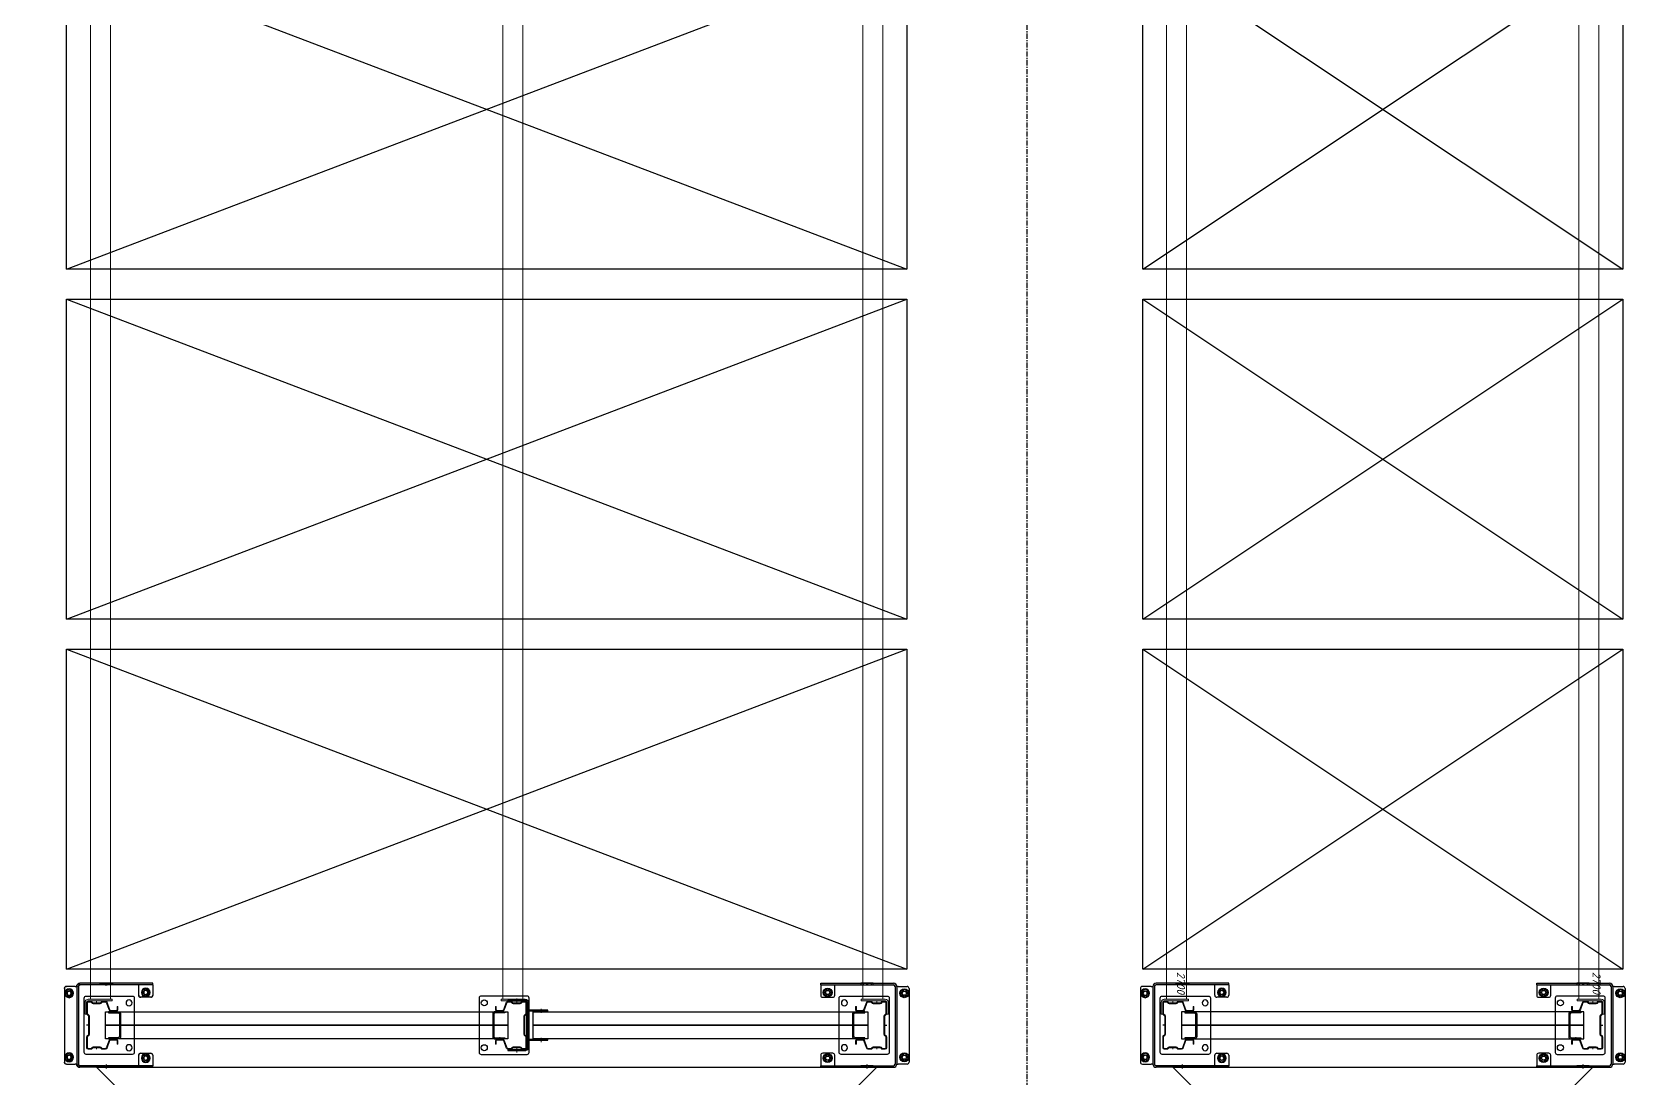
# Model space of a CAD drawing. Header units: millimetres. Extents: x 2140 to 223837, y 2113 to 170313.
# Drawn here: x 61675 to 65658, y 55506 to 58121 of the extents above; entities that cross this region are included whole.
import ezdxf

# ---------------------------------------------------------------- set-up
doc = ezdxf.new("R2010")
doc.units = ezdxf.units.MM
for name, pattern in [('CENTERX2', [20.32, 12.7, -2.54, 2.54, -2.54]), ('HIDDEN', [1.905, 1.27, -0.635]), ('PHANTOM', [12.7, 6.35, -1.27, 1.27, -1.27, 1.27, -1.27]), ('Линия сетки', [22.225, 12.7, -3.175, 3.175, -3.175])]:
    doc.linetypes.add(name, pattern=pattern)
for name, color, linetype in [('0_ANNOT_Dimensions', 7, 'Continuous'), ('12.Секция', 7, 'Continuous'), ('2.Стойка', 7, 'Continuous'), ('отбойники', 1, 'Continuous'), ('Размеры', 7, 'Continuous'), ('Стены', 7, 'Continuous')]:
    doc.layers.add(name, color=color, linetype=linetype)
doc.layers.add('1.Балка', color=5, linetype='Continuous', lineweight=0)
doc.layers.add('3.Опора', color=7, linetype='Continuous', lineweight=0)
doc.styles.get("Standard").update_dxf_attribs({"font": 'isocpeur.ttf'})
doc.styles.add('Курсив', font='isocpeui.ttf')
doc.dimstyles.new('350', dxfattribs={"dimtxt": 350, "dimasz": 350, "dimexe": 1, "dimexo": 10, "dimgap": 70, "dimtad": 1, "dimdec": 0, "dimzin": 0, "dimdsep": 46, "dimtxsty": 'Standard', "dimcen": 0.09, "dimadec": 0, "dimazin": 0, "dimtfac": 1, "dimtdec": 0, "dimtofl": 0, "dimtmove": 0, "dimatfit": 3, "dimfxl": 1, "dimtolj": 1, "dimtzin": 0, "dimarcsym": 0})
doc.dimstyles.new('Рзм блок', dxfattribs={"dimtxt": 40, "dimasz": 80, "dimexe": 0.18, "dimexo": 0, "dimgap": 5, "dimtad": 1, "dimtoh": 1, "dimdec": 0, "dimzin": 0, "dimdsep": 46, "dimtxsty": 'Курсив', "dimblk": 'NONE', "dimcen": 0.09, "dimse1": 1, "dimse2": 1, "dimsd1": 1, "dimsd2": 1, "dimadec": 0, "dimazin": 0, "dimtfac": 1, "dimtdec": 0, "dimtofl": 0, "dimtmove": 0, "dimatfit": 2, "dimldrblk": 'NONE', "dimfxl": 0.18, "dimtolj": 1, "dimtzin": 0, "dimarcsym": 0})

# ---------------------------------------------------------------- blocks, each defined once
blk = doc.blocks.new('Помещение')
at = {"color": 9, "linetype": 'Линия сетки', "true_color": 0xc7c8ca}
blk.add_line((62021.9036, 162172.4828), (62021.9036, 22887.2413), dxfattribs=at)
blk = doc.blocks.new('Опора FSус 120')
at = {"layer": '3.Опора', "color": 0, "linetype": 'Continuous', "lineweight": 25}
for p, q in [((-73, 120), (-73, 5)), ((68, 125), (-68, 125)), ((73, 5), (73, 120)), ((-34, 85), (-34, 71)), ((-31, 85), (-31, 71)), ((28, 91), (-28, 91)), ((28, 88), (-28, 88)), ((31, 71), (31, 85)), ((34, 71), (34, 85)), ((-34, 61), (-34, 71)), ((-31, 61), (-34, 61)), ((-31, 71), (-31, 61)), ((31, 61), (31, 71)), ((34, 61), (31, 61)), ((34, 71), (34, 61)), ((-68, 0), (68, 0))]:
    blk.add_line(p, q, dxfattribs=at)
at = {"layer": '3.Опора', "color": 0}
for p, q in [((-30, 73), (-35, 73)), ((30, 73), (35, 73))]:
    blk.add_line(p, q, dxfattribs=at)
for points in [[(-31, 77.5), (-34, 77.5), (-34, 68.5), (-31, 68.5)], [(31, 77.5), (34, 77.5), (34, 68.5), (31, 68.5)]]:
    blk.add_lwpolyline(points, close=True, dxfattribs=at)
at = {"layer": '3.Опора', "color": 0, "linetype": 'Continuous', "lineweight": 25}
for centre in [(-56, 112), (56, 112)]:
    blk.add_circle(centre, 7.5, dxfattribs=at)
for centre, radius, start, end in [((-68, 120), 5, 90, 180), ((68, 120), 5, 0, 90), ((-28, 85), 6, 90, 180), ((-28, 85), 3, 90, 180), ((28, 85), 6, 0, 90), ((28, 85), 3, 0, 90), ((-68, 5), 5, 180, 270), ((68, 5), 5, 270, 0)]:
    blk.add_arc(centre, radius, start, end, dxfattribs=at)
blk = doc.blocks.new('Стойка FSус 120')
at = {"color": 0, "linetype": 'ByBlock', "lineweight": 0}
for p, q in [((-60, 42.2), (-60, 34.6)), ((-58, 42.2), (-58, 34.6)), ((-38.3, 52.9), (-57.4, 46)), ((-37.6, 51), (-56.7, 44.1)), ((-47, 73), (-39, 73)), ((-47, 73), (-47, 71)), ((-47, 71), (-39, 71)), ((-38, 62), (-34, 62)), ((-37, 69), (-37, 54.8)), ((-35, 66.2), (-37, 66.2)), ((-37, 57.8), (-35, 57.8)), ((-35, 69), (-35, 54.8)), ((38, 62), (34, 62)), ((35, 54.8), (35, 69)), ((37, 66.2), (35, 66.2)), ((35, 57.8), (37, 57.8)), ((37, 54.8), (37, 69)), ((56.7, 44.1), (37.6, 51)), ((57.4, 46), (38.3, 52.9)), ((39, 73), (47, 73)), ((39, 71), (47, 71)), ((47, 73), (47, 71)), ((58, 34.6), (58, 42.2)), ((60, 34.6), (60, 42.2)), ((-60, 20), (-53, 20)), ((-60, 5.4), (-60, -1)), ((-58, 31.2), (-57, 30.6)), ((-57, 9.4), (-58, 8.8)), ((-58, 5.4), (-58, -1)), ((-57, 32.9), (-56, 32.3)), ((-56, 7.7), (-57, 7.1)), ((-56, 28.8), (-56, 11.2)), ((-56, 25.5), (-54, 25.5)), ((-54, 14.5), (-56, 14.5)), ((-54, 28.8), (-54, 11.2)), ((-27.6, -2), (-26.4, 0)), ((-23, 2), (23, 2)), ((-23, 0), (23, 0)), ((26.4, 0), (27.6, -2)), ((60, 20), (53, 20)), ((54, 11.2), (54, 28.8)), ((56, 25.5), (54, 25.5)), ((54, 14.5), (56, 14.5)), ((56, 32.3), (57, 32.9)), ((56, 11.2), (56, 28.8)), ((57, 7.1), (56, 7.7)), ((57, 30.6), (58, 31.2)), ((58, 8.8), (57, 9.4)), ((58, -1), (58, 5.4)), ((60, -1), (60, 5.4)), ((-56, -3), (-48, -3)), ((-56, -5), (-48, -5)), ((-48, -3), (-46.1, -3)), ((-48, -3), (-48, -5)), ((-46.1, -5), (-48, -5)), ((-46.1, -3), (-45.6, -3)), ((-45.6, -5), (-46.1, -5)), ((-45.6, -3), (-36.5, -3)), ((-36.5, -5), (-45.6, -5)), ((-36.5, -3), (-36, -3)), ((-36, -5), (-36.5, -5)), ((-36, -3), (-29.3, -3)), ((-36, -3), (-36, -5)), ((-36, -5), (-29.3, -5)), ((-25.8, -3), (-24.7, -1)), ((24.7, -1), (25.8, -3)), ((29.3, -3), (36, -3)), ((29.3, -5), (36, -5)), ((36.5, -3), (36, -3)), ((36, -3), (36, -5)), ((36, -5), (36.5, -5)), ((45.6, -3), (36.5, -3)), ((36.5, -5), (45.6, -5)), ((46.1, -3), (45.6, -3)), ((45.6, -5), (46.1, -5)), ((48, -3), (46.1, -3)), ((46.1, -5), (48, -5)), ((48, -3), (56, -3)), ((48, -3), (48, -5)), ((48, -5), (56, -5))]:
    blk.add_line(p, q, dxfattribs=at)
for centre, radius, start, end in [((-56, 42.2), 4, 110, 180), ((-56, 42.2), 2, 110, 180), ((-39, 69), 4, 0, 90), ((-39, 69), 2, 0, 90), ((-39, 54.8), 2, 290, 0), ((-39, 54.8), 4, 290, 0), ((39, 69), 4, 90, 180), ((39, 54.8), 4, 180, 250), ((39, 69), 2, 90, 180), ((39, 54.8), 2, 180, 250), ((56, 42.2), 2, 0, 70), ((56, 42.2), 4, 0, 70), ((-56, 34.6), 4, 180, 240), ((-56, 5.4), 4, 120, 180), ((-56, 34.6), 2, 180, 240), ((-56, 5.4), 2, 120, 180), ((-58, 28.8), 2, 0, 60), ((-58, 11.2), 2, 300, 0), ((-58, 28.8), 4, 0, 60), ((-58, 11.2), 4, 300, 0), ((-23, -2), 4, 90, 150), ((-23, -2), 2, 90, 150), ((23, -2), 4, 30, 90), ((23, -2), 2, 30, 90), ((58, 28.8), 4, 120, 180), ((58, 11.2), 4, 180, 240), ((58, 28.8), 2, 120, 180), ((58, 11.2), 2, 180, 240), ((56, 34.6), 2, 300, 0), ((56, 5.4), 2, 0, 60), ((56, 34.6), 4, 300, 0), ((56, 5.4), 4, 0, 60), ((-56, -1), 4, 180, 270), ((-56, -1), 2, 180, 270), ((-29.3, -1), 2, 270, 330), ((-29.3, -1), 4, 270, 330), ((29.3, -1), 4, 210, 270), ((29.3, -1), 2, 210, 270), ((56, -1), 2, 270, 0), ((56, -1), 4, 270, 0)]:
    blk.add_arc(centre, radius, start, end, dxfattribs=at)
blk = doc.blocks.new('*D332')
at = {"layer": 'Defpoints', "color": 0, "linetype": 'ByBlock', "transparency": 16777216}
for p in [(65, 54.5), (2765, 54.5), (65, 25.6)]:
    blk.add_point(p, dxfattribs=at)
at = {"layer": 'Defpoints', "color": 0, "linetype": 'ByBlock', "transparency": 16777216, "insert": (2724.3, 40.7), "char_height": 20, "attachment_point": 5, "style": 'Курсив'}
blk.add_mtext('\\A1;2700', dxfattribs=at)
blk = doc.blocks.new('_None')
blk = doc.blocks.new('*D333')
at = {"layer": 'Defpoints', "color": 0, "linetype": 'ByBlock', "transparency": 16777216}
for p in [(65, 1064.4), (65, 1035.5), (2765, 1035.5)]:
    blk.add_point(p, dxfattribs=at)
at = {"layer": 'Defpoints', "color": 0, "linetype": 'ByBlock', "transparency": 16777216, "insert": (2724.3, 1079.5), "char_height": 20, "attachment_point": 5, "style": 'Курсив'}
blk.add_mtext('\\A1;2700', dxfattribs=at)
blk = doc.blocks.new('*U1979')
at = {"layer": 'Размеры', "color": 251, "true_color": 0x636466}
for p, q in [((-10, 0), (-5, 8.7)), ((-5, -8.7), (-10, 0)), ((-5, 8.7), (5, 8.7)), ((5, 8.7), (10, 0)), ((10, 0), (5, -8.7)), ((5, -8.7), (-5, -8.7))]:
    blk.add_line(p, q, dxfattribs=at)
for radius in [11, 5]:
    blk.add_circle((0, 0), radius, dxfattribs=at)
blk = doc.blocks.new('*U1980')
at = {"layer": 'Размеры', "color": 251, "true_color": 0x636466}
for p, q in [((-10, 0), (-5, 8.7)), ((-5, -8.7), (-10, 0)), ((-5, 8.7), (5, 8.7)), ((5, 8.7), (10, 0)), ((10, 0), (5, -8.7)), ((5, -8.7), (-5, -8.7))]:
    blk.add_line(p, q, dxfattribs=at)
for radius in [11, 5]:
    blk.add_circle((0, 0), radius, dxfattribs=at)
blk = doc.blocks.new('*U1981')
at = {"layer": 'Размеры', "color": 251, "true_color": 0x636466}
for p, q in [((-10, 0), (-5, 8.7)), ((-5, -8.7), (-10, 0)), ((-5, 8.7), (5, 8.7)), ((5, 8.7), (10, 0)), ((10, 0), (5, -8.7)), ((5, -8.7), (-5, -8.7))]:
    blk.add_line(p, q, dxfattribs=at)
for radius in [11, 5]:
    blk.add_circle((0, 0), radius, dxfattribs=at)
blk = doc.blocks.new('*U1975')
at = {"layer": 'Размеры', "color": 251, "true_color": 0x636466}
for p, q in [((-10, 0), (-5, 8.7)), ((-5, -8.7), (-10, 0)), ((-5, 8.7), (5, 8.7)), ((5, 8.7), (10, 0)), ((10, 0), (5, -8.7)), ((5, -8.7), (-5, -8.7))]:
    blk.add_line(p, q, dxfattribs=at)
for radius in [11, 5]:
    blk.add_circle((0, 0), radius, dxfattribs=at)
blk = doc.blocks.new('*U1875')
h = blk.add_hatch(color=0)
h.dxf.hatch_style = 1
h.paths.add_polyline_path([(105, 160.2), (101, 160.2), (101, 159.9), (101, 59.9), (105, 59.9)])
h.paths.add_polyline_path([(-101, 160.2), (-105, 160.2), (-105, 59.7), (-101, 59.7)])
h.paths.add_polyline_path([(105, -21.8), (105, 28.9), (101, 28.9), (101, -21.6), (101, -21.8, -0.414214), (97, -25.8), (-97, -25.8, -0.414214), (-101, -21.8), (-101, 28.7), (-105, 28.7), (-105, -21.8, 0.414214), (-97, -29.8), (97, -29.8, 0.414214)])
at = {"color": 0, "linetype": 'Continuous', "lineweight": 25}
for p, q in [((-105, 160.2), (-101, 160.2)), ((-105, 160.2), (-105, 46.3)), ((-101, 160.2), (-101, 159.9)), ((-97, 160.2), (-101, 160.2)), ((-101, 159.9), (-101, 46.3)), ((-75, 160.2), (-97, 160.2)), ((97, 160.2), (75, 160.2)), ((101, 160.2), (97, 160.2)), ((101, 160.2), (105, 160.2)), ((101, 159.9), (101, 160.2)), ((101, 159.9), (101, 46.3)), ((105, 160.2), (105, 159.9)), ((105, 159.9), (105, 46.3)), ((-101, 125.2), (-97, 125.2)), ((-97, 125.2), (-75, 125.2)), ((-70, 130.2), (-70, 155.2)), ((70, 155.2), (70, 130.2)), ((75, 125.2), (97, 125.2)), ((97, 125.2), (101, 125.2)), ((-105, 46.3), (-105, 41.6)), ((-105, 46.3), (-105, 41.6)), ((-105, 46.3), (-105, 41.6)), ((-105, 41.6), (-105, -21.8)), ((-105, 41.6), (-105, -21.8)), ((-101, 41.6), (-101, 46.3)), ((-101, 41.6), (-101, 46.3)), ((-101, 41.6), (-101, 46.3)), ((-101, 41.6), (-101, -21.8)), ((-101, 41.6), (-101, -21.8)), ((101, 46.6), (101, 41.8)), ((101, 46.6), (101, 41.8)), ((101, 41.6), (101, 46.3)), ((101, 41.8), (101, -21.6)), ((101, 41.6), (101, -21.8)), ((105, 41.8), (105, 46.6)), ((105, 41.8), (105, 46.6)), ((105, 46.3), (105, 41.6)), ((105, 41.8), (105, -21.6)), ((105, 41.6), (105, -21.8)), ((97, -25.8), (-97, -25.8)), ((97, -29.8), (-97, -29.8)), ((-97, -29.8), (-97, -33.8)), ((-97, -55.8), (-97, -33.8)), ((97, -33.8), (97, -29.8)), ((97, -33.8), (97, -55.8)), ((92, -60.8), (-92, -60.8))]:
    blk.add_line(p, q, dxfattribs=at)
at = {"color": 0}
for p, q in [((-100, 54.2), (-106, 54.2)), ((106, 54.4), (100, 54.4)), ((-100, 34.2), (-106, 34.2)), ((106, 34.4), (100, 34.4))]:
    blk.add_line(p, q, dxfattribs=at)
at = {"color": 61, "true_color": 0xedee99}
blk.add_line((0, 0), (0, -5), dxfattribs=at)
at = {"color": 0}
for points in [[(-101, 59.7), (-105, 59.7), (-105, 28.7), (-101, 28.7)], [(105, 59.9), (101, 59.9), (101, 28.9), (105, 28.9)]]:
    blk.add_lwpolyline(points, close=True, dxfattribs=at)
at = {"color": 0, "linetype": 'Continuous', "lineweight": 25}
for centre in [(-82, 142.7), (82, 142.7), (-80, -48.8), (80, -48.8)]:
    blk.add_circle(centre, 6, dxfattribs=at)
for centre, radius, start, end in [((-75, 155.2), 5, 0, 90), ((75, 155.2), 5, 90, 180), ((-75, 130.2), 5, 270, 0), ((75, 130.2), 5, 180, 270), ((-97, -21.8), 8, 180, 270), ((-97, -21.8), 4, 180, 270), ((97, -21.8), 8, 270, 0), ((97, -21.8), 4, 270, 0), ((-92, -55.8), 5, 180, 270), ((92, -55.8), 5, 270, 0)]:
    blk.add_arc(centre, radius, start, end, dxfattribs=at)
at = {"layer": 'отбойники', "color": 0, "rotation": 180}
for name, p in [('*U1981', (-82, 142.7)), ('*U1975', (82, 142.7)), ('*U1980', (-80, -48.8)), ('*U1979', (80, -48.8))]:
    blk.add_blockref(name, p, dxfattribs=at)
blk = doc.blocks.new('*U1015')
at = {"layer": 'Размеры', "color": 251, "true_color": 0x636466}
for p, q in [((-10, 0), (-5, 8.7)), ((-5, -8.7), (-10, 0)), ((-5, 8.7), (5, 8.7)), ((5, 8.7), (10, 0)), ((10, 0), (5, -8.7)), ((5, -8.7), (-5, -8.7))]:
    blk.add_line(p, q, dxfattribs=at)
for radius in [11, 5]:
    blk.add_circle((0, 0), radius, dxfattribs=at)
blk = doc.blocks.new('*U1016')
at = {"layer": 'Размеры', "color": 251, "true_color": 0x636466}
for p, q in [((-10, 0), (-5, 8.7)), ((-5, -8.7), (-10, 0)), ((-5, 8.7), (5, 8.7)), ((5, 8.7), (10, 0)), ((10, 0), (5, -8.7)), ((5, -8.7), (-5, -8.7))]:
    blk.add_line(p, q, dxfattribs=at)
for radius in [11, 5]:
    blk.add_circle((0, 0), radius, dxfattribs=at)
blk = doc.blocks.new('*U1017')
at = {"layer": 'Размеры', "color": 251, "true_color": 0x636466}
for p, q in [((-10, 0), (-5, 8.7)), ((-5, -8.7), (-10, 0)), ((-5, 8.7), (5, 8.7)), ((5, 8.7), (10, 0)), ((10, 0), (5, -8.7)), ((5, -8.7), (-5, -8.7))]:
    blk.add_line(p, q, dxfattribs=at)
for radius in [11, 5]:
    blk.add_circle((0, 0), radius, dxfattribs=at)
blk = doc.blocks.new('*U1018')
at = {"layer": 'Размеры', "color": 251, "true_color": 0x636466}
for p, q in [((-10, 0), (-5, 8.7)), ((-5, -8.7), (-10, 0)), ((-5, 8.7), (5, 8.7)), ((5, 8.7), (10, 0)), ((10, 0), (5, -8.7)), ((5, -8.7), (-5, -8.7))]:
    blk.add_line(p, q, dxfattribs=at)
for radius in [11, 5]:
    blk.add_circle((0, 0), radius, dxfattribs=at)
blk = doc.blocks.new('*U1019')
at = {"layer": 'Размеры', "color": 251, "true_color": 0x636466}
for p, q in [((-10, 0), (-5, 8.7)), ((-5, -8.7), (-10, 0)), ((-5, 8.7), (5, 8.7)), ((5, 8.7), (10, 0)), ((10, 0), (5, -8.7)), ((5, -8.7), (-5, -8.7))]:
    blk.add_line(p, q, dxfattribs=at)
for radius in [11, 5]:
    blk.add_circle((0, 0), radius, dxfattribs=at)
blk = doc.blocks.new('*U1020')
at = {"layer": 'Размеры', "color": 251, "true_color": 0x636466}
for p, q in [((-10, 0), (-5, 8.7)), ((-5, -8.7), (-10, 0)), ((-5, 8.7), (5, 8.7)), ((5, 8.7), (10, 0)), ((10, 0), (5, -8.7)), ((5, -8.7), (-5, -8.7))]:
    blk.add_line(p, q, dxfattribs=at)
for radius in [11, 5]:
    blk.add_circle((0, 0), radius, dxfattribs=at)
blk = doc.blocks.new('*U1021')
at = {"layer": 'Размеры', "color": 251, "true_color": 0x636466}
for p, q in [((-10, 0), (-5, 8.7)), ((-5, -8.7), (-10, 0)), ((-5, 8.7), (5, 8.7)), ((5, 8.7), (10, 0)), ((10, 0), (5, -8.7)), ((5, -8.7), (-5, -8.7))]:
    blk.add_line(p, q, dxfattribs=at)
for radius in [11, 5]:
    blk.add_circle((0, 0), radius, dxfattribs=at)
blk = doc.blocks.new('*U1022')
at = {"layer": 'Размеры', "color": 251, "true_color": 0x636466}
for p, q in [((-10, 0), (-5, 8.7)), ((-5, -8.7), (-10, 0)), ((-5, 8.7), (5, 8.7)), ((5, 8.7), (10, 0)), ((10, 0), (5, -8.7)), ((5, -8.7), (-5, -8.7))]:
    blk.add_line(p, q, dxfattribs=at)
for radius in [11, 5]:
    blk.add_circle((0, 0), radius, dxfattribs=at)
blk = doc.blocks.new('*U1027')
h = blk.add_hatch(color=0)
h.dxf.hatch_style = 1
h.paths.add_polyline_path([(160.2, 105), (160.2, 101), (159.9, 101), (59.9, 101), (59.9, 105)])
h.paths.add_polyline_path([(160.2, -101), (160.2, -105), (59.7, -105), (59.7, -101)])
h.paths.add_polyline_path([(-21.8, 105), (28.9, 105), (28.9, 101), (-21.6, 101), (-21.8, 101, 0.414214), (-25.8, 97), (-25.8, -97, 0.414214), (-21.8, -101), (28.7, -101), (28.7, -105), (-21.8, -105, -0.414214), (-29.8, -97), (-29.8, 97, -0.414214)])
h = blk.add_hatch(color=0)
h.dxf.hatch_style = 1
h.paths.add_polyline_path([(1829.8, 105), (1829.8, 101), (1830.1, 101), (1930.1, 101), (1930.1, 105)])
h.paths.add_polyline_path([(1829.8, -101), (1829.8, -105), (1930.3, -105), (1930.3, -101)])
h.paths.add_polyline_path([(2011.8, 105), (1961.1, 105), (1961.1, 101), (2011.6, 101), (2011.8, 101, -0.414214), (2015.8, 97), (2015.8, -97, -0.414214), (2011.8, -101), (1961.3, -101), (1961.3, -105), (2011.8, -105, 0.414214), (2019.8, -97), (2019.8, 97, 0.414214)])
at = {"color": 0, "linetype": 'Continuous', "lineweight": 25}
for p, q in [((-60.8, 92), (-60.8, -92)), ((-33.8, 97), (-55.8, 97)), ((-33.8, 97), (-29.8, 97)), ((-29.8, 97), (-29.8, -97)), ((-25.8, 97), (-25.8, -97)), ((41.6, 105), (-21.8, 105)), ((41.6, 101), (-21.8, 101)), ((41.8, 105), (-21.6, 105)), ((41.8, 101), (-21.6, 101)), ((46.3, 105), (41.6, 105)), ((41.6, 101), (46.3, 101)), ((41.8, 105), (46.6, 105)), ((41.8, 105), (46.6, 105)), ((46.6, 101), (41.8, 101)), ((46.6, 101), (41.8, 101)), ((159.9, 105), (46.3, 105)), ((159.9, 101), (46.3, 101)), ((125.2, 97), (125.2, 101)), ((125.2, 75), (125.2, 97)), ((160.2, 105), (159.9, 105)), ((159.9, 101), (160.2, 101)), ((160.2, 101), (160.2, 105)), ((160.2, 101), (160.2, 97)), ((160.2, 97), (160.2, 75)), ((1829.8, 101), (1829.8, 105)), ((1829.8, 105), (1830.1, 105)), ((1830.1, 101), (1829.8, 101)), ((1829.8, 101), (1829.8, 97)), ((1829.8, 97), (1829.8, 75)), ((1830.1, 105), (1943.7, 105)), ((1830.1, 101), (1943.7, 101)), ((1864.8, 97), (1864.8, 101)), ((1864.8, 75), (1864.8, 97)), ((1948.2, 105), (1943.4, 105)), ((1948.2, 105), (1943.4, 105)), ((1943.4, 101), (1948.2, 101)), ((1943.4, 101), (1948.2, 101)), ((1943.7, 105), (1948.4, 105)), ((1948.4, 101), (1943.7, 101)), ((1948.2, 105), (2011.6, 105)), ((1948.2, 101), (2011.6, 101)), ((1948.4, 105), (2011.8, 105)), ((1948.4, 101), (2011.8, 101)), ((2015.8, 97), (2015.8, -97)), ((2019.8, 97), (2019.8, -97)), ((2023.8, 97), (2019.8, 97)), ((2023.8, 97), (2045.8, 97)), ((2050.8, 92), (2050.8, -92)), ((155.2, 70), (130.2, 70)), ((1834.8, 70), (1859.8, 70)), ((125.2, -97), (125.2, -75)), ((130.2, -70), (155.2, -70)), ((160.2, -75), (160.2, -97)), ((1829.8, -75), (1829.8, -97)), ((1859.8, -70), (1834.8, -70)), ((1864.8, -97), (1864.8, -75)), ((-55.8, -97), (-33.8, -97)), ((-29.8, -97), (-33.8, -97)), ((41.6, -101), (-21.8, -101)), ((41.6, -101), (-21.8, -101)), ((41.6, -105), (-21.8, -105)), ((41.6, -105), (-21.8, -105)), ((41.6, -101), (46.3, -101)), ((41.6, -101), (46.3, -101)), ((41.6, -101), (46.3, -101)), ((46.3, -105), (41.6, -105)), ((46.3, -105), (41.6, -105)), ((46.3, -105), (41.6, -105)), ((159.9, -101), (46.3, -101)), ((160.2, -105), (46.3, -105)), ((125.2, -101), (125.2, -97)), ((160.2, -101), (159.9, -101)), ((160.2, -97), (160.2, -101)), ((160.2, -105), (160.2, -101)), ((1829.8, -97), (1829.8, -101)), ((1829.8, -105), (1829.8, -101)), ((1829.8, -101), (1830.1, -101)), ((1829.8, -105), (1943.7, -105)), ((1830.1, -101), (1943.7, -101)), ((1864.8, -101), (1864.8, -97)), ((1948.4, -101), (1943.7, -101)), ((1948.4, -101), (1943.7, -101)), ((1948.4, -101), (1943.7, -101)), ((1943.7, -105), (1948.4, -105)), ((1943.7, -105), (1948.4, -105)), ((1943.7, -105), (1948.4, -105)), ((1948.4, -101), (2011.8, -101)), ((1948.4, -101), (2011.8, -101)), ((1948.4, -105), (2011.8, -105)), ((1948.4, -105), (2011.8, -105)), ((2019.8, -97), (2023.8, -97)), ((2045.8, -97), (2023.8, -97))]:
    blk.add_line(p, q, dxfattribs=at)
at = {"color": 0}
for p, q in [((34.4, 106), (34.4, 100)), ((54.4, 106), (54.4, 100)), ((1935.6, 106), (1935.6, 100)), ((1955.6, 106), (1955.6, 100)), ((34.2, -100), (34.2, -106)), ((54.2, -100), (54.2, -106)), ((1935.8, -100), (1935.8, -106)), ((1955.8, -100), (1955.8, -106))]:
    blk.add_line(p, q, dxfattribs=at)
at = {"color": 61, "true_color": 0xedee99}
for p, q in [((0, 0), (-5, 0)), ((1990, 0), (1995, 0))]:
    blk.add_line(p, q, dxfattribs=at)
for p, q in [((44.2, -108), (44.2, -98)), ((1945.8, -108), (1945.8, -98))]:
    blk.add_line(p, q)
at = {"color": 0}
for points in [[(59.9, 105), (59.9, 101), (28.9, 101), (28.9, 105)], [(1930.1, 105), (1930.1, 101), (1961.1, 101), (1961.1, 105)], [(59.7, -101), (59.7, -105), (28.7, -105), (28.7, -101)], [(1930.3, -101), (1930.3, -105), (1961.3, -105), (1961.3, -101)]]:
    blk.add_lwpolyline(points, close=True, dxfattribs=at)
blk.add_lwpolyline([(20, -105), (1970, -105), (1910, -165), (80, -165), (20, -105)], dxfattribs=at)
at = {"color": 0, "linetype": 'Continuous', "lineweight": 25}
for centre in [(-48.8, 80), (142.7, 82), (1847.3, 82), (2038.8, 80), (-48.8, -80), (142.7, -82), (1847.3, -82), (2038.8, -80)]:
    blk.add_circle(centre, 6, dxfattribs=at)
for centre, radius, start, end in [((-55.8, 92), 5, 90, 180), ((-21.8, 97), 8, 90, 180), ((-21.8, 97), 4, 90, 180), ((2011.8, 97), 8, 0, 90), ((2011.8, 97), 4, 0, 90), ((2045.8, 92), 5, 0, 90), ((130.2, 75), 5, 180, 270), ((155.2, 75), 5, 270, 0), ((1834.8, 75), 5, 180, 270), ((1859.8, 75), 5, 270, 0), ((130.2, -75), 5, 90, 180), ((155.2, -75), 5, 0, 90), ((1834.8, -75), 5, 90, 180), ((1859.8, -75), 5, 0, 90), ((-55.8, -92), 5, 180, 270), ((-21.8, -97), 8, 180, 270), ((-21.8, -97), 4, 180, 270), ((2011.8, -97), 4, 270, 0), ((2011.8, -97), 8, 270, 0), ((2045.8, -92), 5, 270, 0)]:
    blk.add_arc(centre, radius, start, end, dxfattribs=at)
at = {"layer": 'отбойники', "color": 0, "xscale": -1, "rotation": 90}
for name, p in [('*U1015', (-48.8, 80)), ('*U1018', (142.7, 82)), ('*U1016', (-48.8, -80)), ('*U1017', (142.7, -82))]:
    blk.add_blockref(name, p, dxfattribs=at)
at = {"layer": 'отбойники', "color": 0, "rotation": 270}
for name, p in [('*U1022', (1847.3, 82)), ('*U1019', (2038.8, 80)), ('*U1021', (1847.3, -82)), ('*U1020', (2038.8, -80))]:
    blk.add_blockref(name, p, dxfattribs=at)
blk = doc.blocks.new('*U1029')
h = blk.add_hatch(color=0)
h.dxf.hatch_style = 1
h.paths.add_polyline_path([(160.2, 105), (160.2, 101), (159.9, 101), (59.9, 101), (59.9, 105)])
h.paths.add_polyline_path([(160.2, -101), (160.2, -105), (59.7, -105), (59.7, -101)])
h.paths.add_polyline_path([(-21.8, 105), (28.9, 105), (28.9, 101), (-21.6, 101), (-21.8, 101, 0.414214), (-25.8, 97), (-25.8, -97, 0.414214), (-21.8, -101), (28.7, -101), (28.7, -105), (-21.8, -105, -0.414214), (-29.8, -97), (-29.8, 97, -0.414214)])
h = blk.add_hatch(color=0)
h.dxf.hatch_style = 1
h.paths.add_polyline_path([(929.8, 105), (929.8, 101), (930.1, 101), (1030.1, 101), (1030.1, 105)])
h.paths.add_polyline_path([(929.8, -101), (929.8, -105), (1030.3, -105), (1030.3, -101)])
h.paths.add_polyline_path([(1111.8, 105), (1061.1, 105), (1061.1, 101), (1111.6, 101), (1111.8, 101, -0.414214), (1115.8, 97), (1115.8, -97, -0.414214), (1111.8, -101), (1061.3, -101), (1061.3, -105), (1111.8, -105, 0.414214), (1119.8, -97), (1119.8, 97, 0.414214)])
at = {"color": 0, "linetype": 'Continuous', "lineweight": 25}
for p, q in [((-60.8, 92), (-60.8, -92)), ((-33.8, 97), (-55.8, 97)), ((-33.8, 97), (-29.8, 97)), ((-29.8, 97), (-29.8, -97)), ((-25.8, 97), (-25.8, -97)), ((41.6, 105), (-21.8, 105)), ((41.6, 101), (-21.8, 101)), ((41.8, 105), (-21.6, 105)), ((41.8, 101), (-21.6, 101)), ((46.3, 105), (41.6, 105)), ((41.6, 101), (46.3, 101)), ((41.8, 105), (46.6, 105)), ((41.8, 105), (46.6, 105)), ((46.6, 101), (41.8, 101)), ((46.6, 101), (41.8, 101)), ((159.9, 105), (46.3, 105)), ((159.9, 101), (46.3, 101)), ((125.2, 97), (125.2, 101)), ((125.2, 75), (125.2, 97)), ((160.2, 105), (159.9, 105)), ((159.9, 101), (160.2, 101)), ((160.2, 101), (160.2, 105)), ((160.2, 101), (160.2, 97)), ((160.2, 97), (160.2, 75)), ((929.8, 101), (929.8, 105)), ((929.8, 105), (930.1, 105)), ((930.1, 101), (929.8, 101)), ((929.8, 101), (929.8, 97)), ((929.8, 97), (929.8, 75)), ((930.1, 105), (1043.7, 105)), ((930.1, 101), (1043.7, 101)), ((964.8, 97), (964.8, 101)), ((964.8, 75), (964.8, 97)), ((1048.2, 105), (1043.4, 105)), ((1048.2, 105), (1043.4, 105)), ((1043.4, 101), (1048.2, 101)), ((1043.4, 101), (1048.2, 101)), ((1043.7, 105), (1048.4, 105)), ((1048.4, 101), (1043.7, 101)), ((1048.2, 105), (1111.6, 105)), ((1048.2, 101), (1111.6, 101)), ((1048.4, 105), (1111.8, 105)), ((1048.4, 101), (1111.8, 101)), ((1115.8, 97), (1115.8, -97)), ((1119.8, 97), (1119.8, -97)), ((1123.8, 97), (1119.8, 97)), ((1123.8, 97), (1145.8, 97)), ((1150.8, 92), (1150.8, -92)), ((155.2, 70), (130.2, 70)), ((934.8, 70), (959.8, 70)), ((125.2, -97), (125.2, -75)), ((130.2, -70), (155.2, -70)), ((160.2, -75), (160.2, -97)), ((929.8, -75), (929.8, -97)), ((959.8, -70), (934.8, -70)), ((964.8, -97), (964.8, -75)), ((-55.8, -97), (-33.8, -97)), ((-29.8, -97), (-33.8, -97)), ((41.6, -101), (-21.8, -101)), ((41.6, -101), (-21.8, -101)), ((41.6, -105), (-21.8, -105)), ((41.6, -105), (-21.8, -105)), ((41.6, -101), (46.3, -101)), ((41.6, -101), (46.3, -101)), ((41.6, -101), (46.3, -101)), ((46.3, -105), (41.6, -105)), ((46.3, -105), (41.6, -105)), ((46.3, -105), (41.6, -105)), ((159.9, -101), (46.3, -101)), ((160.2, -105), (46.3, -105)), ((125.2, -101), (125.2, -97)), ((160.2, -101), (159.9, -101)), ((160.2, -97), (160.2, -101)), ((160.2, -105), (160.2, -101)), ((929.8, -97), (929.8, -101)), ((929.8, -105), (929.8, -101)), ((929.8, -101), (930.1, -101)), ((929.8, -105), (1043.7, -105)), ((930.1, -101), (1043.7, -101)), ((964.8, -101), (964.8, -97)), ((1048.4, -101), (1043.7, -101)), ((1048.4, -101), (1043.7, -101)), ((1048.4, -101), (1043.7, -101)), ((1043.7, -105), (1048.4, -105)), ((1043.7, -105), (1048.4, -105)), ((1043.7, -105), (1048.4, -105)), ((1048.4, -101), (1111.8, -101)), ((1048.4, -101), (1111.8, -101)), ((1048.4, -105), (1111.8, -105)), ((1048.4, -105), (1111.8, -105)), ((1119.8, -97), (1123.8, -97)), ((1145.8, -97), (1123.8, -97))]:
    blk.add_line(p, q, dxfattribs=at)
at = {"color": 0}
for p, q in [((34.4, 106), (34.4, 100)), ((54.4, 106), (54.4, 100)), ((1035.6, 106), (1035.6, 100)), ((1055.6, 106), (1055.6, 100)), ((34.2, -100), (34.2, -106)), ((54.2, -100), (54.2, -106)), ((1035.8, -100), (1035.8, -106)), ((1055.8, -100), (1055.8, -106))]:
    blk.add_line(p, q, dxfattribs=at)
at = {"color": 61, "true_color": 0xedee99}
for p, q in [((0, 0), (-5, 0)), ((1090, 0), (1095, 0))]:
    blk.add_line(p, q, dxfattribs=at)
for p, q in [((44.2, -108), (44.2, -98)), ((1045.8, -108), (1045.8, -98))]:
    blk.add_line(p, q)
at = {"color": 0}
for points in [[(59.9, 105), (59.9, 101), (28.9, 101), (28.9, 105)], [(1030.1, 105), (1030.1, 101), (1061.1, 101), (1061.1, 105)], [(59.7, -101), (59.7, -105), (28.7, -105), (28.7, -101)], [(1030.3, -101), (1030.3, -105), (1061.3, -105), (1061.3, -101)]]:
    blk.add_lwpolyline(points, close=True, dxfattribs=at)
blk.add_lwpolyline([(20, -105), (1070, -105), (1010, -165), (80, -165), (20, -105)], dxfattribs=at)
at = {"color": 0, "linetype": 'Continuous', "lineweight": 25}
for centre in [(-48.8, 80), (142.7, 82), (947.3, 82), (1138.8, 80), (-48.8, -80), (142.7, -82), (947.3, -82), (1138.8, -80)]:
    blk.add_circle(centre, 6, dxfattribs=at)
for centre, radius, start, end in [((-55.8, 92), 5, 90, 180), ((-21.8, 97), 8, 90, 180), ((-21.8, 97), 4, 90, 180), ((1111.8, 97), 8, 0, 90), ((1111.8, 97), 4, 0, 90), ((1145.8, 92), 5, 0, 90), ((130.2, 75), 5, 180, 270), ((155.2, 75), 5, 270, 0), ((934.8, 75), 5, 180, 270), ((959.8, 75), 5, 270, 0), ((130.2, -75), 5, 90, 180), ((155.2, -75), 5, 0, 90), ((934.8, -75), 5, 90, 180), ((959.8, -75), 5, 0, 90), ((-55.8, -92), 5, 180, 270), ((-21.8, -97), 8, 180, 270), ((-21.8, -97), 4, 180, 270), ((1111.8, -97), 4, 270, 0), ((1111.8, -97), 8, 270, 0), ((1145.8, -92), 5, 270, 0)]:
    blk.add_arc(centre, radius, start, end, dxfattribs=at)
at = {"layer": 'отбойники', "color": 0, "xscale": -1, "rotation": 90}
for name, p in [('*U1015', (-48.8, 80)), ('*U1018', (142.7, 82)), ('*U1016', (-48.8, -80)), ('*U1017', (142.7, -82))]:
    blk.add_blockref(name, p, dxfattribs=at)
at = {"layer": 'отбойники', "color": 0, "rotation": 270}
for name, p in [('*U1022', (947.3, 82)), ('*U1019', (1138.8, 80)), ('*U1021', (947.3, -82)), ('*U1020', (1138.8, -80))]:
    blk.add_blockref(name, p, dxfattribs=at)
blk = doc.blocks.new('*U429')
at = {"true_color": 0xc7c8ca}
h = blk.add_hatch(color=9, dxfattribs=at)
h.dxf.hatch_style = 1
h.paths.add_polyline_path([(2742.5, -25), (2734.5, -25), (2713, -25, -0.414214), (2709, -21), (2709, 31), (2709, 39), (2705, 39), (2705, 31), (2705, -21, 0.414214), (2713, -29), (2734.5, -29), (2742.5, -29)])
at = {"layer": '1.Балка', "color": 0, "linetype": 'ByBlock'}
for p, q in [((2705, 34.5), (5, 34.5)), ((2709, 39), (2705, 39)), ((2705, 39), (2705, 31)), ((2705, 31), (2705, -21)), ((2709, 31), (2709, 39)), ((2709, 31), (2709, -21)), ((5, -15.5), (2705, -15.5)), ((2705, -15.5), (5, -15.5)), ((2713, -25), (2734.5, -25)), ((2713, -29), (2734.5, -29)), ((2742.5, -25), (2734.5, -25)), ((2734.5, -29), (2742.5, -29)), ((2742.5, -29), (2742.5, -25))]:
    blk.add_line(p, q, dxfattribs=at)
for radius in [8, 4]:
    blk.add_arc((2713, -21), radius, 180, 270, dxfattribs=at)
blk = doc.blocks.new('Секц глубокие пал 2700 тип2')
h = blk.add_hatch(color=1)
h.dxf.hatch_style = 1
h.paths.add_polyline_path([(2802.5, -6), (2794.5, -6), (2773, -6, 0.4142136), (2769, -10), (2769, -62), (2769, -70), (2765, -70), (2765, -62), (2765, -10, -0.4142136), (2773, -2), (2794.5, -2), (2802.5, -2)])
h = blk.add_hatch(color=1)
h.dxf.hatch_style = 1
h.paths.add_polyline_path([(2802.5, -1106), (2794.5, -1106), (2773, -1106, -0.4142136), (2769, -1102), (2769, -1050), (2769, -1042), (2765, -1042), (2765, -1050), (2765, -1102, 0.4142136), (2773, -1110), (2794.5, -1110), (2802.5, -1110)])
at = {"color": 0, "linetype": 'Continuous', "lineweight": 25}
for p, q in [((2767, -1059), (2769.5, -1059)), ((2767, -1064), (2767, -1059)), ((2767, -1104), (2767, -1064)), ((2769.5, -1059), (2769.5, -1064)), ((2769.5, -1104), (2769.5, -1064)), ((2890.5, -1059), (2893, -1059)), ((2890.5, -1064), (2890.5, -1059)), ((2890.5, -1064), (2890.5, -1104)), ((2893, -1059), (2893, -1064)), ((2893, -1064), (2893, -1104)), ((2888, -1106.5), (2772, -1106.5)), ((2888, -1109), (2772, -1109)), ((2792.5, -1154), (2792.5, -1111.5)), ((2795, -1154), (2795, -1111.5)), ((2865, -1111.5), (2865, -1154)), ((2867.5, -1111.5), (2867.5, -1154)), ((2792.5, -1159), (2792.5, -1154)), ((2795, -1154), (2795, -1159)), ((2865, -1159), (2865, -1154)), ((2867.5, -1154), (2867.5, -1159)), ((2795, -1159), (2792.5, -1159)), ((2867.5, -1159), (2865, -1159))]:
    blk.add_line(p, q, dxfattribs=at)
at = {"color": 0, "linetype": 'CENTERX2', "lineweight": 18}
for p, q in [((2763, -1081), (2773.5, -1081)), ((2885.1, -1081), (2897.98, -1081)), ((2788.5, -1142), (2799, -1142)), ((2861.17, -1142), (2872.01, -1142))]:
    blk.add_line(p, q, dxfattribs=at)
at = {"color": 0, "linetype": 'HIDDEN', "lineweight": 18}
for p, q in [((2769.5, -1075.5), (2767, -1075.5)), ((2767, -1086.5), (2769.5, -1086.5)), ((2797.5, -1106.5), (2797.5, -1109)), ((2862.5, -1106.5), (2862.5, -1109)), ((2893, -1075.5), (2890.5, -1075.5)), ((2890.5, -1086.5), (2893, -1086.5)), ((2795, -1137.5), (2792.5, -1137.5)), ((2792.5, -1146.5), (2795, -1146.5)), ((2867.5, -1137.5), (2865, -1137.5)), ((2865, -1146.5), (2867.5, -1146.5))]:
    blk.add_line(p, q, dxfattribs=at)
at = {"color": 0, "linetype": 'PHANTOM', "lineweight": 18}
for p, q in [((2769.5, -1104), (2767, -1104)), ((2769.5, -1104), (2767, -1104)), ((2772, -1106.5), (2772, -1109)), ((2772, -1106.5), (2772, -1109)), ((2795, -1111.5), (2792.5, -1111.5)), ((2795, -1111.5), (2792.5, -1111.5)), ((2865, -1111.5), (2867.5, -1111.5)), ((2865, -1111.5), (2867.5, -1111.5)), ((2888, -1106.5), (2888, -1109)), ((2888, -1106.5), (2888, -1109)), ((2890.5, -1104), (2893, -1104)), ((2890.5, -1104), (2893, -1104))]:
    blk.add_line(p, q, dxfattribs=at)
for p, q in [((2830, -1122), (2796, -1122)), ((2796, -1122), (2796, -1959)), ((2830, -1959), (2830, -1122)), ((2864, -1122), (2830, -1122)), ((2830, -1122), (2830, -1959)), ((2864, -1959), (2864, -1122)), ((2796, -1959), (2830, -1959)), ((2830, -1959), (2864, -1959))]:
    blk.add_line(p, q)
at = {"color": 1}
for points in [[(140, 44), (140, -2056), (940, -2056), (940, 44), (140, 44), (940, -2056), (940, 44), (140, -2056)], [(1015, 44), (1015, -2056), (1815, -2056), (1815, 44), (1015, 44), (1815, -2056), (1815, 44), (1015, -2056)], [(1890, 44), (1890, -2056), (2690, -2056), (2690, 44), (1890, 44), (2690, -2056), (2690, 44), (1890, -2056)]]:
    blk.add_lwpolyline(points, dxfattribs=at)
at = {"color": 18, "true_color": 0x000000}
for points in [[(2830, -53), (2796, -53), (2796, -1059), (2830, -1059)], [(2864, -53), (2830, -53), (2830, -1059), (2864, -1059)]]:
    blk.add_lwpolyline(points, close=True, dxfattribs=at)
at = {"color": 0, "linetype": 'Continuous', "lineweight": 25}
for centre, radius, start, end in [((2772, -1104), 5, 180, 270), ((2772, -1104), 2.5, 180, 270), ((2797.5, -1111.5), 5, 150, 180), ((2797.5, -1111.5), 2.5, 90, 180), ((2862.5, -1111.5), 2.5, 0, 90), ((2862.5, -1111.5), 5, 0, 30), ((2888, -1104), 2.5, 270, 0), ((2888, -1104), 5, 270, 0)]:
    blk.add_arc(centre, radius, start, end, dxfattribs=at)
at = {"color": 0, "linetype": 'HIDDEN', "lineweight": 18}
for centre, start, end in [((2797.5, -1111.5), 90, 150), ((2862.5, -1111.5), 30, 90)]:
    blk.add_arc(centre, 5, start, end, dxfattribs=at)
at = {"layer": '1.Балка', "color": 0, "linetype": 'ByBlock'}
for p, q in [((65, -15.5), (2765, -15.5)), ((2765, -62), (2765, -10)), ((2769, -62), (2769, -10)), ((2773, -2), (2794.5, -2)), ((2773, -6), (2794.5, -6)), ((2794.5, -2), (2802.5, -2)), ((2802.5, -6), (2794.5, -6)), ((2802.5, -2), (2802.5, -6)), ((2765, -1050), (2765, -1102)), ((2769, -1050), (2769, -1102)), ((2773, -1106), (2794.5, -1106)), ((2773, -1110), (2794.5, -1110)), ((2802.5, -1106), (2794.5, -1106)), ((2794.5, -1110), (2802.5, -1110)), ((2802.5, -1110), (2802.5, -1106))]:
    blk.add_line(p, q, dxfattribs=at)
at = {"layer": '1.Балка', "color": 1, "linetype": 'ByBlock'}
for p, q in [((2765, -15.5), (65, -15.5)), ((2765, -65.5), (65, -65.5)), ((2765, -70), (2765, -62)), ((2769, -70), (2765, -70)), ((2769, -62), (2769, -70)), ((2765, -1046.5), (65, -1046.5)), ((2769, -1042), (2765, -1042)), ((2765, -1042), (2765, -1050)), ((2769, -1050), (2769, -1042)), ((65, -1096.5), (2765, -1096.5)), ((2765, -1096.5), (65, -1096.5))]:
    blk.add_line(p, q, dxfattribs=at)
at = {"layer": '1.Балка', "color": 0, "linetype": 'ByBlock'}
for centre, radius, start, end in [((2773, -10), 8, 90, 180), ((2773, -10), 4, 90, 180), ((2773, -1102), 8, 180, 270), ((2773, -1102), 4, 180, 270)]:
    blk.add_arc(centre, radius, start, end, dxfattribs=at)
at = {"color": 1, "rotation": 180}
blk.add_blockref('*U1875', (2830, -11), dxfattribs=at)
at = {"layer": '1.Балка', "color": 1, "lineweight": 0}
blk.add_blockref('*U429', (60, -1981), dxfattribs=at)
at = {"layer": '2.Стойка', "color": 18, "true_color": 0x000000, "rotation": 180}
blk.add_blockref('Стойка FSус 120', (2830, -11), dxfattribs=at)
at = {"layer": '2.Стойка', "color": 18, "true_color": 0x000000, "xscale": -1}
blk.add_blockref('Стойка FSус 120', (2830, -1101), dxfattribs=at)
at = {"layer": '2.Стойка', "color": 51, "true_color": 0xf8f6b0}
blk.add_blockref('Стойка FSус 120', (2830, -1101), dxfattribs=at)
at = {"layer": '2.Стойка', "color": 0}
blk.add_blockref('Стойка FSус 120', (2830, -2001), dxfattribs=at)
at = {"layer": '3.Опора', "color": 18, "true_color": 0x000000, "rotation": 180}
blk.add_blockref('Опора FSус 120', (2830, 0), dxfattribs=at)
at = {"layer": '3.Опора', "color": 18, "true_color": 0x000000, "xscale": -1}
blk.add_blockref('Опора FSус 120', (2830, -1112), dxfattribs=at)
at = {"layer": '3.Опора'}
blk.add_blockref('Опора FSус 120', (2830, -2012), dxfattribs=at)
blk = doc.blocks.new('*D1870')
at = {"layer": '0_ANNOT_Dimensions', "color": 0, "lineweight": -2, "transparency": 16777216}
for p, q in [((61886.9, 95422.9), (59610.4, 95422.9)), ((59611.4, 95072.9), (59611.4, 55822.9)), ((61886.9, 55472.9), (59610.4, 55472.9))]:
    blk.add_line(p, q, dxfattribs=at)
at = {"layer": '0_ANNOT_Dimensions', "color": 0, "transparency": 16777216}
for points in [[(59553.1, 95072.9), (59669.7, 95072.9), (59611.4, 95422.9)], [(59553.1, 55822.9), (59669.7, 55822.9), (59611.4, 55472.9)]]:
    blk.add_solid(points, dxfattribs=at)
at = {"layer": 'Defpoints', "color": 0, "transparency": 16777216}
for p in [(61896.9, 95422.9), (59611.4, 55472.9), (61896.9, 55472.9)]:
    blk.add_point(p, dxfattribs=at)
at = {"layer": '0_ANNOT_Dimensions', "color": 0, "transparency": 16777216, "insert": (59366.4, 75447.9), "char_height": 350, "attachment_point": 5, "rotation": 90}
blk.add_mtext('\\A1;39950', dxfattribs=at)
blk = doc.blocks.new('*U326')
h = blk.add_hatch(color=0)
h.dxf.hatch_style = 1
h.paths.add_polyline_path([(2802.5, 1095), (2794.5, 1095), (2773, 1095, 0.414214), (2769, 1091), (2769, 1039), (2769, 1031), (2765, 1031), (2765, 1039), (2765, 1091, -0.414214), (2773, 1099), (2794.5, 1099), (2802.5, 1099)])
h = blk.add_hatch(color=0)
h.dxf.hatch_style = 1
h.paths.add_polyline_path([(2802.5, -5), (2794.5, -5), (2773, -5, -0.414214), (2769, -1), (2769, 51), (2769, 59), (2765, 59), (2765, 51), (2765, -1, 0.414214), (2773, -9), (2794.5, -9), (2802.5, -9)])
at = {"color": 18, "true_color": 0x000000}
for points in [[(2830, 1048), (2796, 1048), (2796, 42), (2830, 42)], [(2864, 1048), (2830, 1048), (2830, 42), (2864, 42)]]:
    blk.add_lwpolyline(points, close=True, dxfattribs=at)
at = {"layer": '1.Балка', "color": 0, "linetype": 'ByBlock'}
for p, q in [((65, 1085.5), (2765, 1085.5)), ((2765, 1085.5), (65, 1085.5)), ((2765, 1039), (2765, 1091)), ((2769, 1039), (2769, 1091)), ((2773, 1099), (2794.5, 1099)), ((2773, 1095), (2794.5, 1095)), ((2794.5, 1099), (2802.5, 1099)), ((2802.5, 1095), (2794.5, 1095)), ((2802.5, 1099), (2802.5, 1095)), ((2765, 1035.5), (65, 1035.5)), ((2765, 1031), (2765, 1039)), ((2769, 1039), (2769, 1031)), ((2769, 1031), (2765, 1031)), ((2765, 54.5), (65, 54.5)), ((2769, 59), (2765, 59)), ((2765, 59), (2765, 51)), ((2765, 51), (2765, -1)), ((2769, 51), (2769, 59)), ((2769, 51), (2769, -1)), ((65, 4.5), (2765, 4.5)), ((2765, 4.5), (65, 4.5)), ((2773, -5), (2794.5, -5)), ((2773, -9), (2794.5, -9)), ((2802.5, -5), (2794.5, -5)), ((2794.5, -9), (2802.5, -9)), ((2802.5, -9), (2802.5, -5))]:
    blk.add_line(p, q, dxfattribs=at)
for centre, radius, start, end in [((2773, 1091), 8, 90, 180), ((2773, 1091), 4, 90, 180), ((2773, -1), 8, 180, 270), ((2773, -1), 4, 180, 270)]:
    blk.add_arc(centre, radius, start, end, dxfattribs=at)
at = {"layer": '2.Стойка', "color": 18, "true_color": 0x000000, "rotation": 180}
blk.add_blockref('Стойка FSус 120', (2830, 1090), dxfattribs=at)
at = {"layer": '2.Стойка', "color": 18, "true_color": 0x000000, "xscale": -1}
blk.add_blockref('Стойка FSус 120', (2830, 0), dxfattribs=at)
at = {"layer": '3.Опора', "color": 18, "true_color": 0x000000, "rotation": 180}
blk.add_blockref('Опора FSус 120', (2830, 1101), dxfattribs=at)
at = {"layer": '3.Опора', "color": 18, "true_color": 0x000000, "xscale": -1}
blk.add_blockref('Опора FSус 120', (2830, -11), dxfattribs=at)
at = {"layer": 'Defpoints', "color": 0, "linetype": 'ByBlock'}
for base, p1, p2, picture, middle in [((65, 1064.4), (2765, 1035.5), (65, 1035.5), '*D333', (2724.3, 1064.4)), ((65, 25.6), (2765, 54.5), (65, 54.5), '*D332', (2724.3, 25.6))]:
    dim = blk.add_linear_dim(base=base, p1=p1, p2=p2, dimstyle='Рзм блок', override={"dimtxt": 20}, dxfattribs=at)
    dim.commit()
    dim.dimension.update_dxf_attribs({"geometry": picture, "text_midpoint": middle, "dimtype": 128})
blk = doc.blocks.new('Секц ЕПМ 2700')
at = {"color": 0}
for points in [[(140, 44), (940, 44), (940, -1156), (140, -1156)], [(1015, 44), (1815, 44), (1815, -1156), (1015, -1156)], [(1890, 44), (2690, 44), (2690, -1156), (1890, -1156)]]:
    blk.add_lwpolyline(points, close=True, dxfattribs=at)
for points in [[(140, -1156), (940, 44), (940, -1156), (140, 44)], [(1015, -1156), (1815, 44), (1815, -1156), (1015, 44)], [(1890, -1156), (2690, 44), (2690, -1156), (1890, 44)]]:
    blk.add_lwpolyline(points, dxfattribs=at)
at = {"color": 1, "rotation": 180}
blk.add_blockref('*U1875', (2830, -11), dxfattribs=at)
at = {"layer": '12.Секция', "color": 1}
blk.add_blockref('*U326', (0, -1101), dxfattribs=at)

msp = doc.modelspace()

# ---------------------------------------------------------------- block references
at = {"layer": 'Стены'}
msp.add_blockref('Помещение', (2139.8, 2112.9), dxfattribs=at)

# ---------------------------------------------------------------- next in the draw order: block references
at = {"xscale": -1, "rotation": 90}
msp.add_blockref('Секц глубокие пал 2700 тип2', (61805.9, 58467.9), dxfattribs=at)
at = {"rotation": 270.0000000000082}
msp.add_blockref('Секц ЕПМ 2700', (65607.7, 58467.9), dxfattribs=at)
at = {"color": 1}
for name, p in [('*U1027', (61816.9, 55637.9)), ('*U1029', (64506.7, 55637.9))]:
    msp.add_blockref(name, p, dxfattribs=at)

# ---------------------------------------------------------------- next in the draw order: dimensions: what is measured, and where the dimension line sits
at = {"layer": '0_ANNOT_Dimensions', "color": 1}
dim = msp.add_linear_dim(base=(59611.4, 55472.9), p1=(61896.9, 95422.9), p2=(61896.9, 55472.9), angle=90, dimstyle='350', dxfattribs=at)
dim.commit()
dim.dimension.update_dxf_attribs({"geometry": '*D1870', "text_midpoint": (59366.4, 75447.9)})

doc.saveas('drawing.dxf')
